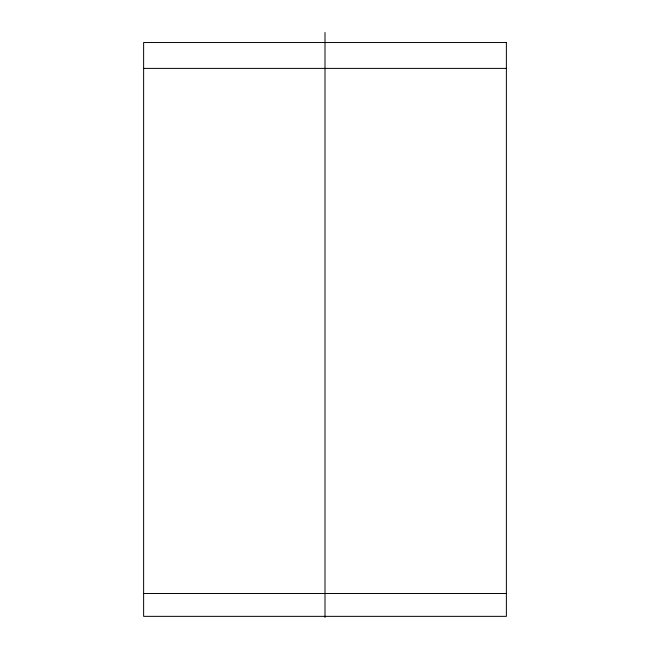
<?xml version="1.0" encoding="UTF-8"?>
<svg xmlns="http://www.w3.org/2000/svg" width="650" height="650" viewBox="0 0 650 650"><rect width="100%" height="100%" fill="white"/><g stroke="black" fill="none" stroke-linecap="round" stroke-linejoin="round"><path stroke-width="0.97" d="M143.626 68.396L506.374 68.396M143.626 593.499L506.374 593.499M325 32.5L325 617.5M506.374 42.534L143.626 42.534L143.626 616.354L506.374 616.354L506.374 42.534"/></g></svg>
